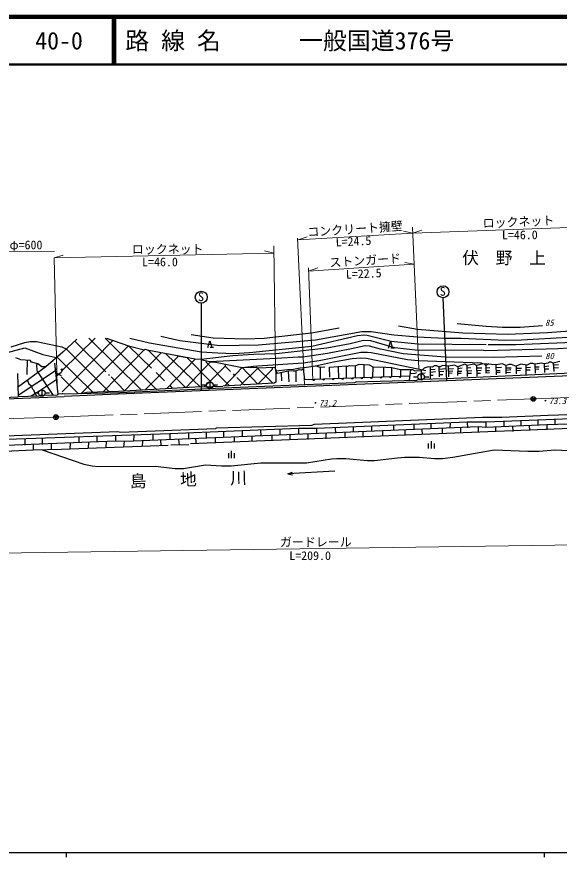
# Model space of a CAD drawing. Units: millimetres, scale not verified. Extents: x 40000 to 680000, y 20000 to 380000.
# Drawn here: x 157676 to 271171, y 204000 to 380000 of the extents above; entities that cross this region are included whole.
import ezdxf
from ezdxf.enums import TextEntityAlignment as Align

# ---------------------------------------------------------------- set-up
doc = ezdxf.new("R2010")
doc.units = ezdxf.units.MM
doc.header["$LTSCALE"] = 1000
doc.header["$PDMODE"] = 32
doc.header["$PDSIZE"] = 500
doc.linetypes.add('CHAIN', pattern=[18.5, 12, -1.5, 3.5, -1.5])
for name, color, linetype, lineweight in [('M-BGD', 7, 'Continuous', 25), ('M-BMK', 2, 'CHAIN', 13), ('M-BMK-SRVR', 3, 'Continuous', 25), ('M-STR-HTXT', 7, 'Continuous', 13), ('M-TTL', 2, 'Continuous', 140), ('M-TTL-BAND', 7, 'Continuous', 25), ('M-TTL-LINE', 7, 'Continuous', 50)]:
    doc.layers.add(name, color=color, linetype=linetype, lineweight=lineweight)
doc.layers.add('M-BMK-HTXT', color=7, linetype='Continuous')
doc.layers.add('M-TTL-TXT', color=7, linetype='Continuous')
doc.styles.add('ＭＳ ゴシック', font='')
doc.styles.get('ＭＳ ゴシック').set_extended_font_data('MS Gothic')

msp = doc.modelspace()

# ---------------------------------------------------------------- linework, layer by layer
at = {"layer": 'M-BGD'}
for p, q in [((246830, 321113), (247592, 303756)), ((196284, 320012), (196284, 301671)), ((241496, 314509), (237516, 315186)), ((249793, 315779), (255889, 315186)), ((255889, 315186), (259276, 315017)), ((263001, 315017), (267658, 315355)), ((198739, 312731), (194167, 313408)), ((219313, 313747), (211270, 312815)), ((225155, 314763), (219313, 313747)), ((229896, 314001), (220160, 312307)), ((228965, 313239), (230320, 313408)), ((231844, 314001), (229896, 314001)), ((230320, 313408), (230997, 313323)), ((230997, 313323), (235146, 312307)), ((236585, 313323), (231844, 314001)), ((241496, 312900), (236585, 313323)), ((250978, 313747), (241496, 314509)), ((260376, 313493), (250978, 313747)), ((259276, 315017), (263001, 315017)), ((268758, 313831), (260376, 313493)), ((281797, 314763), (268758, 313831)), ((156490, 310868), (159369, 311799)), ((159369, 311799), (160470, 311969)), ((160470, 311969), (161824, 311969)), ((161824, 311969), (167074, 310868)), ((174101, 312731), (167158, 305957)), ((170206, 312477), (167328, 309767)), ((169783, 312053), (176302, 305619)), ((177657, 312053), (170291, 304603)), ((172746, 312731), (183753, 301809)), ((176133, 312731), (186970, 301893)), ((176472, 312731), (181044, 311122)), ((177657, 312307), (177657, 312053)), ((181298, 312731), (185446, 311715)), ((185446, 311715), (196284, 309852)), ((191796, 312138), (187817, 313069)), ((200178, 311122), (191796, 312138)), ((197649, 310746), (198069, 312146)), ((198069, 312146), (198489, 310746)), ((205597, 312477), (198739, 312731)), ((209407, 312646), (205597, 312477)), ((220160, 312307), (208222, 311207)), ((211270, 312815), (209407, 312646)), ((219398, 311037), (228965, 313239)), ((227441, 311545), (222530, 310614)), ((230235, 312223), (227441, 311545)), ((231759, 312138), (230235, 312223)), ((235315, 311122), (231759, 312138)), ((235146, 312307), (235992, 312053)), ((235481, 310619), (235901, 312019)), ((235901, 312019), (236321, 310619)), ((235992, 312053), (241580, 311545)), ((247168, 312646), (241496, 312900)), ((241580, 311545), (255889, 311376)), ((250640, 312646), (247168, 312646)), ((259953, 312223), (250640, 312646)), ((263255, 312307), (259953, 312223)), ((262070, 311376), (274092, 311884)), ((272992, 312815), (263255, 312307)), ((153442, 309090), (159369, 310699)), ((159369, 310699), (163094, 309259)), ((167328, 309767), (163772, 306719)), ((167074, 310868), (168005, 310445)), ((168005, 310445), (176970, 301479)), ((181044, 311122), (171091, 301068)), ((175758, 301433), (184346, 310275)), ((181044, 311122), (184346, 310275)), ((185870, 306381), (181044, 311122)), ((184346, 310275), (184515, 310360)), ((184515, 310360), (185192, 310191)), ((185192, 310191), (193066, 302317)), ((195014, 308328), (185277, 310106)), ((196284, 309852), (199755, 309598)), ((198839, 310746), (198139, 310746)), ((208222, 311207), (200178, 311122)), ((206359, 309683), (219398, 311037)), ((222530, 310614), (211947, 309429)), ((220922, 307989), (229642, 309767)), ((227695, 310445), (222700, 309513)), ((230574, 311122), (227695, 310445)), ((229642, 309767), (231082, 309767)), ((231505, 311037), (230574, 311122)), ((231082, 309767), (231844, 309683)), ((233791, 310360), (231505, 311037)), ((238532, 309429), (233791, 310360)), ((236754, 310699), (235315, 311122)), ((236671, 310619), (235971, 310619)), ((241665, 310106), (236754, 310699)), ((254873, 310191), (241665, 310106)), ((255804, 310021), (254873, 310191)), ((270960, 310445), (255804, 310021)), ((256312, 311376), (262070, 311376)), ((282390, 311291), (270960, 310445)), ((157422, 308667), (158438, 308243)), ((158438, 308243), (160470, 308074)), ((159833, 308127), (159792, 305111)), ((160724, 307651), (160470, 308074)), ((163094, 309259), (166227, 308582)), ((166227, 308582), (173554, 301368)), ((187902, 309598), (180197, 301639)), ((191288, 308751), (184515, 301893)), ((188833, 309429), (194590, 303925)), ((195014, 308328), (189002, 302063)), ((193320, 308582), (191288, 308921)), ((191288, 308921), (191288, 308751)), ((198146, 303671), (193320, 308582)), ((196284, 308243), (195014, 308328)), ((202888, 309005), (196284, 308243)), ((196368, 308074), (196284, 308243)), ((198062, 307735), (196368, 308074)), ((212032, 308413), (198062, 307735)), ((199755, 309598), (203057, 309513)), ((207206, 309259), (202888, 309005)), ((203057, 309513), (206359, 309683)), ((211947, 309429), (207206, 309259)), ((216519, 308751), (212032, 308413)), ((217535, 308751), (216519, 308751)), ((222700, 309513), (217535, 308751)), ((223970, 307735), (227864, 308413)), ((227864, 308413), (229642, 308582)), ((229642, 308582), (230828, 308497)), ((230828, 308497), (243274, 305957)), ((231844, 309683), (239464, 308243)), ((247338, 308751), (238532, 309429)), ((239464, 308243), (241750, 307989)), ((257328, 308667), (247338, 308751)), ((267573, 308921), (257328, 308667)), ((163772, 306719), (157845, 302401)), ((162078, 307312), (160724, 307651)), ((161831, 307374), (161824, 306889)), ((161824, 306889), (161909, 305534)), ((162925, 306719), (162078, 307312)), ((163772, 306719), (162925, 306719)), ((165550, 307481), (166227, 300962)), ((165804, 305957), (165973, 306381)), ((167158, 305957), (166989, 306296)), ((167158, 306296), (167158, 305957)), ((193066, 302317), (198146, 307651)), ((197300, 307820), (197300, 307651)), ((197300, 307651), (202210, 302740)), ((198146, 307651), (198908, 307735)), ((201279, 306804), (198146, 303671)), ((198908, 307735), (204835, 306550)), ((201110, 302655), (204835, 306550)), ((201279, 307143), (201279, 306804)), ((201279, 306804), (202380, 305703)), ((208137, 306381), (204496, 302825)), ((204835, 306550), (207206, 306804)), ((204835, 306550), (207800, 306637)), ((204835, 306550), (208137, 303079)), ((207206, 306804), (208052, 306889)), ((207800, 306637), (211270, 303248)), ((208052, 306889), (217620, 307566)), ((211608, 306550), (208137, 306381)), ((211100, 306127), (211270, 306550)), ((211778, 306381), (211608, 306550)), ((211862, 305873), (211778, 306381)), ((215588, 306211), (216942, 306465)), ((216942, 306465), (217789, 306550)), ((217620, 307566), (220922, 307989)), ((217789, 306550), (220160, 306889)), ((220160, 306889), (223970, 307735)), ((221176, 306550), (220160, 306889)), ((220414, 306804), (220160, 306889)), ((222107, 306635), (221176, 306550)), ((221176, 306550), (221176, 304095)), ((223123, 306635), (226594, 306889)), ((223208, 304518), (223123, 306635)), ((224901, 306635), (224986, 304264)), ((226594, 306889), (226594, 304264)), ((226594, 306889), (226848, 306804)), ((226848, 306804), (227272, 306973)), ((227272, 306973), (228457, 306889)), ((228457, 306889), (229304, 307227)), ((228457, 306889), (228457, 304349)), ((229304, 307227), (231420, 307143)), ((230320, 307143), (230320, 304433)), ((231420, 307143), (232182, 306719)), ((232182, 306719), (232098, 304518)), ((232182, 306719), (234892, 306635)), ((234384, 306635), (234384, 304603)), ((234892, 306635), (236162, 306550)), ((236162, 304687), (236162, 306550)), ((236162, 306550), (237940, 306127)), ((241750, 307989), (254873, 307566)), ((242935, 306381), (242596, 306042)), ((243782, 306719), (242935, 306381)), ((244628, 306635), (243782, 306719)), ((244205, 306635), (244205, 304095)), ((245052, 306889), (244628, 306635)), ((245560, 306889), (245052, 306889)), ((245983, 306719), (245560, 306889)), ((246237, 306719), (245983, 306719)), ((245983, 306719), (246068, 304603)), ((247422, 306296), (246068, 306127)), ((246745, 306973), (246237, 306719)), ((247930, 306804), (246745, 306973)), ((249285, 307058), (247930, 306804)), ((247930, 306804), (248015, 304603)), ((249031, 306296), (247930, 306211)), ((249962, 306719), (249285, 307058)), ((249962, 306719), (249878, 304857)), ((250894, 306381), (249878, 306296)), ((251402, 307227), (249962, 306719)), ((251825, 306973), (251402, 307227)), ((253349, 307227), (251825, 306973)), ((251825, 306973), (251910, 304687)), ((252672, 306465), (251825, 306381)), ((253857, 306973), (253349, 307227)), ((255212, 307312), (253857, 306973)), ((253857, 306973), (253942, 304772)), ((253857, 306465), (254958, 306465)), ((254873, 307566), (255212, 307312)), ((257921, 307143), (255212, 307312)), ((255466, 307312), (255804, 306973)), ((256482, 307312), (255804, 306973)), ((255804, 306973), (255804, 305449)), ((256651, 306465), (255889, 306381)), ((259276, 307312), (257921, 307143)), ((257921, 307143), (258006, 305026)), ((259106, 306550), (257921, 306465)), ((260038, 306973), (259276, 307312)), ((260038, 306973), (260715, 307227)), ((260038, 306973), (260038, 305195)), ((260038, 306465), (261138, 306465)), ((260715, 307227), (261138, 307227)), ((261138, 307227), (262154, 306804)), ((263170, 307227), (262154, 306804)), ((262154, 306804), (262154, 305195)), ((262154, 306381), (263255, 306381)), ((264440, 307058), (263170, 307227)), ((264186, 307058), (264186, 304857)), ((265202, 306550), (264186, 306465)), ((265118, 307397), (264440, 307058)), ((265626, 307397), (265118, 307397)), ((266049, 307227), (265626, 307397)), ((267573, 307481), (266049, 307227)), ((266049, 307227), (266134, 305365)), ((266134, 306719), (266980, 306719)), ((267996, 307312), (267573, 307481)), ((268843, 307481), (267996, 307312)), ((267996, 307312), (268081, 305534)), ((269012, 306804), (268081, 306719)), ((268081, 306296), (269012, 306296)), ((269097, 307651), (268843, 307481)), ((269520, 307651), (269097, 307651)), ((269944, 307481), (269520, 307651)), ((271298, 307820), (269944, 307481)), ((269944, 307481), (270028, 305703)), ((271044, 307143), (270028, 307058)), ((271044, 306465), (270028, 306381)), ((157845, 305280), (157931, 300394)), ((157930, 300793), (165804, 305957)), ((161909, 305534), (162163, 305449)), ((162163, 305449), (165296, 300708)), ((165888, 305449), (166989, 304857)), ((166989, 305534), (165973, 304772)), ((167158, 305957), (166989, 305534)), ((166989, 304603), (170551, 301052)), ((170291, 304603), (167158, 301470)), ((176895, 305111), (177064, 304941)), ((180197, 301639), (177403, 304603)), ((299577, 305873), (178842, 300962)), ((186801, 305534), (188579, 303756)), ((202972, 305195), (203226, 304857)), ((203226, 304857), (203396, 304772)), ((208137, 303079), (211100, 306127)), ((211862, 306127), (211862, 303502)), ((211862, 305873), (214318, 306127)), ((212201, 305280), (211862, 305873)), ((214487, 305788), (212201, 305280)), ((212963, 305449), (213048, 303756)), ((214318, 306127), (215588, 306211)), ((215588, 305873), (214487, 305788)), ((214487, 305788), (214572, 303587)), ((215588, 305873), (216096, 305873)), ((216096, 305873), (216773, 306127)), ((216096, 305873), (216096, 303587)), ((216773, 306127), (217281, 306042)), ((217281, 306042), (217450, 306211)), ((217450, 306211), (217620, 306211)), ((217620, 306211), (217874, 304010)), ((217874, 304010), (239914, 304842)), ((237940, 306127), (240480, 306127)), ((237940, 306127), (237940, 304857)), ((240056, 306127), (239802, 303841)), ((240988, 305280), (240056, 305195)), ((240480, 306127), (240988, 305873)), ((240662, 304633), (241576, 304634)), ((240988, 305873), (242245, 305918)), ((241326, 305449), (240988, 305280)), ((242254, 305280), (242257, 303914)), ((242258, 306042), (242258, 305280)), ((243104, 305365), (242258, 305280)), ((242258, 305280), (242316, 304057)), ((242955, 304633), (243869, 304634)), ((245221, 306127), (244205, 306042)), ((245306, 305619), (244205, 305534)), ((244290, 304941), (244798, 304941)), ((246999, 305703), (246068, 305619)), ((246068, 305111), (246830, 305111)), ((281628, 305703), (247592, 304179)), ((248946, 305788), (247930, 305703)), ((248777, 305365), (248015, 305280)), ((249878, 305788), (250809, 305788)), ((249878, 305365), (250640, 305365)), ((251825, 305365), (252841, 305365)), ((252926, 305873), (251910, 305788)), ((253857, 305365), (254704, 305365)), ((254873, 305957), (253942, 305873)), ((255804, 305957), (256566, 305957)), ((255804, 305449), (256566, 305534)), ((258006, 305957), (258852, 305957)), ((258852, 305534), (258006, 305449)), ((260969, 305534), (260038, 305449)), ((261054, 306042), (260122, 305957)), ((263086, 305957), (262154, 305873)), ((264271, 306042), (265118, 306042)), ((266896, 306211), (266049, 306127)), ((159877, 303841), (160216, 303163)), ((160216, 303163), (160724, 302740)), ((160724, 302740), (160893, 302147)), ((166058, 304010), (162248, 301555)), ((189680, 302825), (190188, 302147)), ((194590, 303925), (196030, 302486)), ((196465, 302901), (197379, 302902)), ((198146, 303671), (196902, 302512)), ((198057, 303549), (198060, 302183)), ((199205, 302610), (198146, 303671)), ((198758, 302901), (199672, 302902)), ((228372, 303333), (199247, 302147)), ((204496, 302825), (200771, 302655)), ((204920, 303248), (203734, 304433)), ((204920, 303079), (204920, 303248)), ((205343, 302909), (204920, 303079)), ((211524, 303248), (205343, 302909)), ((211862, 303502), (211524, 303248)), ((228626, 303502), (228372, 303333)), ((241326, 303841), (228626, 303502)), ((241834, 304010), (241326, 303841)), ((247592, 304179), (241834, 304010)), ((162248, 301555), (160710, 300538)), ((160893, 302147), (161147, 301893)), ((161147, 301893), (161316, 301470)), ((161316, 301470), (161886, 300503)), ((161328, 301241), (162242, 301242)), ((162920, 301888), (162923, 300523)), ((163621, 301241), (164535, 301242)), ((166227, 300962), (166142, 300793)), ((167158, 301047), (166227, 300962)), ((167281, 301027), (167158, 301047)), ((167582, 300962), (167281, 301027)), ((173170, 301131), (167582, 300962)), ((178842, 300962), (167582, 300454)), ((172323, 301301), (171091, 301068)), ((178927, 301555), (172323, 301301)), ((179266, 301216), (173170, 301131)), ((196199, 302486), (178927, 301555)), ((198062, 302063), (179266, 301216)), ((196199, 302486), (200771, 302655)), ((199247, 302147), (198062, 302063)), ((120430, 298633), (167582, 300454)), ((162248, 300539), (157931, 300394)), ((162417, 300708), (162248, 300539)), ((166142, 300793), (162417, 300708)), ((293481, 297491), (268843, 296475)), ((255127, 296051), (228372, 294951)), ((259191, 296051), (255127, 296051)), ((268843, 296475), (259191, 296051)), ((293481, 296644), (266726, 295543)), ((270282, 295713), (270282, 294612)), ((293650, 294612), (193998, 290548)), ((254196, 294104), (199162, 291818)), ((219313, 294443), (199416, 293850)), ((219906, 294612), (219313, 294443)), ((228372, 294951), (219906, 294612)), ((251910, 295120), (220414, 293765)), ((224308, 293935), (224393, 292834)), ((228034, 294104), (228034, 293003)), ((231928, 294273), (231928, 293173)), ((236500, 294443), (236500, 293342)), ((240734, 294697), (240734, 293511)), ((244290, 294781), (244290, 293681)), ((248354, 294951), (248269, 293850)), ((250555, 293935), (250555, 292834)), ((255804, 295120), (251910, 295120)), ((251910, 295120), (251994, 293935)), ((255804, 294019), (254196, 294104)), ((254196, 294104), (254196, 293003)), ((266726, 295543), (255804, 295120)), ((255804, 295120), (255804, 294019)), ((268589, 294527), (255804, 294019)), ((257836, 294104), (257836, 293088)), ((259614, 295289), (259614, 294189)), ((261392, 294273), (261477, 293173)), ((263170, 295374), (263170, 294358)), ((264864, 294443), (264948, 293342)), ((266726, 295543), (266726, 294527)), ((293566, 295459), (268589, 294527)), ((268589, 294527), (268589, 293511)), ((189680, 292665), (131852, 290633)), ((158861, 292326), (150310, 291987)), ((178842, 293088), (158861, 292326)), ((178334, 292326), (178334, 291141)), ((179350, 292919), (178842, 293088)), ((199247, 293681), (179350, 292919)), ((182144, 292411), (182060, 291141)), ((186124, 292495), (186124, 291310)), ((216604, 293765), (189680, 292665)), ((189680, 292665), (189680, 291479)), ((193574, 292834), (193574, 291564)), ((197300, 292919), (197300, 291733)), ((199416, 293850), (199247, 293681)), ((200940, 293088), (200940, 291903)), ((204835, 293257), (204835, 292072)), ((208645, 293427), (208730, 292241)), ((211016, 292326), (211016, 291225)), ((212709, 293596), (212709, 292411)), ((214826, 292495), (214826, 291395)), ((220414, 293765), (216604, 293765)), ((216604, 293765), (216604, 292580)), ((218551, 292580), (218551, 291479)), ((220414, 293765), (220414, 292665)), ((222361, 292749), (222361, 291649)), ((226340, 292919), (226340, 291818)), ((230066, 293088), (230066, 291987)), ((234214, 293257), (234214, 292157)), ((238871, 293427), (238871, 292326)), ((242427, 293596), (242512, 292495)), ((246660, 293765), (246660, 292665)), ((178334, 291141), (133630, 289363)), ((159369, 291649), (159369, 290294)), ((163010, 291733), (163010, 290463)), ((164872, 290548), (164872, 289447)), ((168852, 290717), (168767, 289532)), ((170630, 292072), (170630, 290802)), ((172662, 290887), (172577, 289701)), ((174440, 292157), (174440, 290887)), ((176387, 290971), (176302, 289871)), ((180112, 291056), (178334, 291141)), ((180112, 291056), (180028, 289955)), ((182060, 291141), (180112, 291056)), ((199162, 291818), (182060, 291141)), ((184007, 291225), (183922, 290040)), ((187732, 291395), (187817, 290209)), ((189934, 290379), (193659, 290463)), ((191542, 291479), (191627, 290379)), ((195098, 291649), (195183, 290548)), ((199162, 291818), (199162, 290717)), ((203142, 291987), (203142, 290887)), ((206867, 292157), (206867, 291056)), ((243858, 289596), (243858, 290646)), ((244458, 289596), (244458, 291096)), ((245058, 289596), (245058, 290646)), ((145738, 288601), (161062, 289278)), ((161062, 290379), (161062, 289278)), ((161062, 289278), (166994, 289477)), ((163010, 289278), (171730, 286315)), ((166994, 289477), (168767, 289532)), ((168767, 289532), (189341, 290294)), ((202613, 287569), (202613, 289069)), ((248946, 287754), (257582, 289278)), ((257582, 289278), (264610, 289024)), ((264610, 289024), (266980, 289024)), ((266980, 289024), (270282, 289278)), ((270282, 289278), (274431, 289109)), ((202013, 287569), (202013, 288619)), ((203213, 287569), (203213, 288619)), ((218297, 286569), (223546, 287415)), ((223546, 287415), (224647, 287500)), ((224647, 287500), (226510, 287500)), ((226510, 287500), (231082, 287077)), ((231082, 287077), (232521, 287077)), ((232521, 287077), (237347, 287669)), ((237347, 287669), (238871, 287754)), ((238871, 287754), (241919, 287754)), ((241919, 287754), (245052, 287500)), ((245052, 287500), (246745, 287500)), ((246745, 287500), (248946, 287754)), ((171730, 286315), (173424, 285976)), ((173424, 285976), (174778, 285807)), ((174778, 285807), (186632, 285891)), ((186632, 285891), (190780, 285383)), ((190780, 285383), (192558, 285383)), ((192558, 285383), (197130, 286145)), ((197130, 286145), (200517, 285976)), ((200517, 285976), (202549, 285976)), ((202549, 285976), (208730, 286569)), ((208730, 286569), (218297, 286569)), ((224224, 284875), (214360, 284290)), ((214360, 284290), (215342, 284617)), ((214360, 284290), (215374, 284082))]:
    msp.add_line(p, q, dxfattribs=at)
msp.add_lwpolyline([(130490, 299385), (144159, 299771), (149802, 300031), (157931, 300394)], dxfattribs=at)
for centre, radius in [((196269, 321282), 1250), ((246862, 322408), 1250), ((242258, 304597), 683), ((198061, 302866), 683), ((162924, 301205), 683)]:
    msp.add_circle(centre, radius, dxfattribs=at)
for centre in [(231862, 304594), (233860, 304670), (235859, 304745), (237857, 304821), (219870, 304142), (221869, 304217), (223867, 304293), (225866, 304368), (227864, 304443), (229863, 304519)]:
    msp.add_arc(centre, 256, 194.84188, 349.48111, dxfattribs=at)
at = {"layer": 'M-BMK'}
for p, q in [((265756, 299980), (365559, 304009)), ((165857, 296159), (265756, 299980))]:
    msp.add_line(p, q, dxfattribs=at)
msp.add_lwpolyline([(112994, 294407), (136255, 295205), (165857, 296159)], dxfattribs=at)
at = {"layer": 'M-BMK-SRVR'}
for centre in [(265756, 299980), (165857, 296159)]:
    msp.add_circle(centre, 500, dxfattribs=at)
for p in [(265756, 299980), (165857, 296159)]:
    msp.add_point(p, dxfattribs=at)
at = {"layer": 'M-STR-HTXT'}
for p, q in [((286680, 336334), (240535, 334708)), ((240550, 334709), (216519, 333305)), ((240550, 334709), (238591, 335113)), ((240480, 335929), (241834, 306296)), ((240535, 334708), (242448, 335293)), ((216434, 333643), (217874, 302909)), ((216519, 333305), (218417, 333934)), ((165550, 330934), (136170, 330765)), ((211459, 330509), (209516, 330984)), ((211439, 332035), (211778, 306381)), ((211459, 330509), (165465, 329495)), ((165465, 329495), (167385, 330055)), ((165465, 329495), (166142, 302571)), ((218720, 327463), (219652, 303925)), ((218748, 326755), (240835, 328167)), ((218748, 326755), (220643, 327395)), ((240835, 328167), (238874, 328560)), ((322268, 270143), (114075, 267054))]:
    msp.add_line(p, q, dxfattribs=at)
at = {"layer": 'M-TTL'}
msp.add_line((680000, 380000), (40000, 380000), dxfattribs=at)
at = {"layer": 'M-TTL-BAND'}
for p, q in [((40000, 205000), (579000, 205000)), ((168000, 205000), (168000, 204000)), ((268000, 205000), (268000, 204000))]:
    msp.add_line(p, q, dxfattribs=at)
at = {"layer": 'M-TTL-LINE'}
for p, q in [((177750, 380000), (177750, 370000)), ((178250, 380000), (178250, 370000)), ((40000, 370000), (680000, 370000))]:
    msp.add_line(p, q, dxfattribs=at)

# ---------------------------------------------------------------- texts
at = {"layer": 'M-BGD', "style": 'ＭＳ ゴシック'}
for p in [(195590, 319909), (246183, 321034)]:
    msp.add_text('S', height=1833, dxfattribs=at).set_placement(p, align=Align.BOTTOM_LEFT)
at = {"layer": 'M-BGD', "style": 'ＭＳ ゴシック', "oblique": 15}
for s, p in [('85', (268207, 314871)), ('80', (268254, 307916)), ('・73.2', (219053, 298044)), ('・73.3', (267171, 298505))]:
    msp.add_text(s, height=1320, dxfattribs=at).set_placement(p, align=Align.BOTTOM_LEFT)
at = {"layer": 'M-BGD', "style": 'ＭＳ ゴシック'}
msp.add_text('島\u3000\u3000地\u3000\u3000川', height=2566, rotation=1.842, dxfattribs=at).set_placement((181386, 280661), align=Align.BOTTOM_LEFT)
at = {"layer": 'M-BMK-HTXT', "style": 'ＭＳ ゴシック'}
msp.add_text('伏\u3000野\u3000上', height=2566, dxfattribs=at).set_placement((250888, 327464), align=Align.BOTTOM_LEFT)
at = {"layer": 'M-STR-HTXT', "style": 'ＭＳ ゴシック'}
for s, rotation, p in [('ロックネット', 2.293, (255216, 335296)), ('コンクリート擁壁', 3.889, (218581, 333425)), ('L=46.0', 0.443, (259209, 332833)), ('L=24.5', 2.622, (224458, 331351)), ('ストンガード', 3.633, (223174, 327038)), ('L=22.5', 2.618, (226596, 324588))]:
    msp.add_text(s, height=1833, rotation=rotation, dxfattribs=at).set_placement(p, align=Align.BOTTOM_LEFT)
for s, p in [('ヒューム管L=9.6 φ=600', (136170, 330765)), ('ロックネット', (181750, 329854)), ('L=46.0', (183892, 327204)), ('ガードレール', (212743, 268518)), ('L=209.0', (214684, 265681))]:
    msp.add_text(s, height=1833, dxfattribs=at).set_placement(p, align=Align.BOTTOM_LEFT)
at = {"layer": 'M-TTL-TXT', "style": 'ＭＳ ゴシック'}
for s, p in [('40-0', (161521, 375000)), ('路 線 名', (180380, 375000)), ('一般国道376号', (216734, 375000))]:
    msp.add_text(s, height=3666, dxfattribs=at).set_placement(p, align=Align.MIDDLE_LEFT)

doc.saveas('drawing.dxf')
